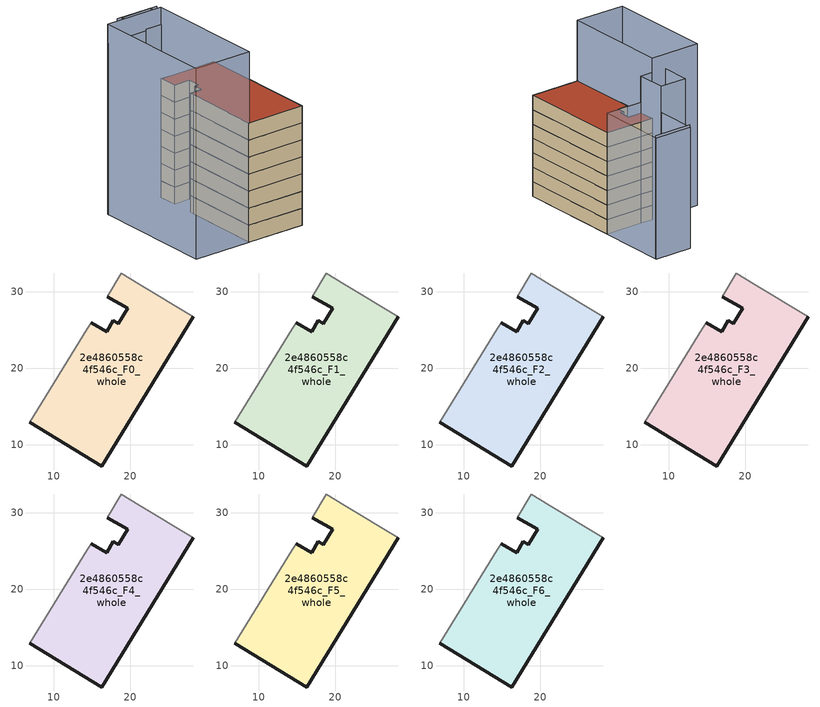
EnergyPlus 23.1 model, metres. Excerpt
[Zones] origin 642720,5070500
2e4860558c4f546c_F0_whole
 floor ground (EU_floor_Construction): 16.32,7.24 28.23,26.75 21.23,30.95 18.83,32.45 17.03,29.35 19.73,27.85 18.43,25.85 17.82,26.25 16.92,24.75 14.92,25.95 14.42,25.15 6.91,12.94 z0
 wall outside (EU_wall_Construction): 14.92,25.95 16.92,24.75 17.82,26.25 18.43,25.85 19.73,27.85 17.03,29.35 / 28.23,26.75 16.32,7.24 6.91,12.94 z0:3
 wall adiabatic (EU_wall_Construction): 6.91,12.94 14.42,25.15 14.92,25.95 / 17.03,29.35 18.83,32.45 21.23,30.95 28.23,26.75 z0:3
2e4860558c4f546c_F1_whole
 floor to 2e4860558c4f546c_F0_whole (EU_floor_Construction): 16.32,7.24 28.23,26.75 21.23,30.95 18.83,32.45 17.02,29.35 19.73,27.85 18.42,25.85 17.82,26.25 16.92,24.75 14.92,25.95 14.42,25.15 6.91,12.94 z3
 wall outside (EU_wall_Construction): 14.92,25.95 16.92,24.75 17.82,26.25 18.43,25.85 19.73,27.85 17.03,29.35 / 28.23,26.75 16.32,7.24 6.91,12.94 z3:6
 wall adiabatic (EU_wall_Construction): 6.91,12.94 14.42,25.15 14.92,25.95 / 17.03,29.35 18.83,32.45 21.23,30.95 28.23,26.75 z3:6
2e4860558c4f546c_F2_whole
 floor to 2e4860558c4f546c_F1_whole (EU_floor_Construction): 16.32,7.24 28.23,26.75 21.23,30.95 18.83,32.45 17.02,29.35 19.73,27.85 18.42,25.85 17.82,26.25 16.92,24.75 14.92,25.95 14.42,25.15 6.91,12.94 z6
 wall outside (EU_wall_Construction): 14.92,25.95 16.92,24.75 17.82,26.25 18.43,25.85 19.73,27.85 17.03,29.35 / 28.23,26.75 16.32,7.24 6.91,12.94 z6:9
 wall adiabatic (EU_wall_Construction): 6.91,12.94 14.42,25.15 14.92,25.95 / 17.03,29.35 18.83,32.45 21.23,30.95 28.23,26.75 z6:9
2e4860558c4f546c_F3_whole
 floor to 2e4860558c4f546c_F2_whole (EU_floor_Construction): 16.32,7.24 28.23,26.75 21.23,30.95 18.83,32.45 17.02,29.35 19.73,27.85 18.42,25.85 17.82,26.25 16.92,24.75 14.92,25.95 14.42,25.15 6.91,12.94 z9
 wall outside (EU_wall_Construction): 14.92,25.95 16.92,24.75 17.82,26.25 18.43,25.85 19.73,27.85 17.03,29.35 / 28.23,26.75 16.32,7.24 6.91,12.94 z9:12
 wall adiabatic (EU_wall_Construction): 6.91,12.94 14.42,25.15 14.92,25.95 / 17.03,29.35 18.83,32.45 21.23,30.95 28.23,26.75 z9:12
2e4860558c4f546c_F4_whole
 floor to 2e4860558c4f546c_F3_whole (EU_floor_Construction): 16.32,7.24 28.23,26.75 21.23,30.95 18.83,32.45 17.02,29.35 19.73,27.85 18.42,25.85 17.82,26.25 16.92,24.75 14.92,25.95 14.42,25.15 6.91,12.94 z12
 wall outside (EU_wall_Construction): 14.92,25.95 16.92,24.75 17.82,26.25 18.43,25.85 19.73,27.85 17.03,29.35 / 28.23,26.75 16.32,7.24 6.91,12.94 z12:15
 wall adiabatic (EU_wall_Construction): 6.91,12.94 14.42,25.15 14.92,25.95 / 17.03,29.35 18.83,32.45 21.23,30.95 28.23,26.75 z12:15
2e4860558c4f546c_F5_whole
 floor to 2e4860558c4f546c_F4_whole (EU_floor_Construction): 16.32,7.24 28.23,26.75 21.23,30.95 18.83,32.45 17.02,29.35 19.73,27.85 18.42,25.85 17.82,26.25 16.92,24.75 14.92,25.95 14.42,25.15 6.91,12.94 z15
 wall outside (EU_wall_Construction): 14.92,25.95 16.92,24.75 17.82,26.25 18.43,25.85 19.73,27.85 17.03,29.35 / 28.23,26.75 16.32,7.24 6.91,12.94 z15:18
 wall adiabatic (EU_wall_Construction): 6.91,12.94 14.42,25.15 14.92,25.95 / 17.03,29.35 18.83,32.45 21.23,30.95 28.23,26.75 z15:18
2e4860558c4f546c_F6_whole
 floor to 2e4860558c4f546c_F5_whole (EU_floor_Construction): 16.32,7.24 28.23,26.75 21.23,30.95 18.83,32.45 17.02,29.35 19.73,27.85 18.42,25.85 17.82,26.25 16.92,24.75 14.92,25.95 14.42,25.15 6.91,12.94 z18
 wall outside (EU_wall_Construction): 14.92,25.95 16.92,24.75 17.82,26.25 18.43,25.85 19.73,27.85 17.03,29.35 / 28.23,26.75 16.32,7.24 6.91,12.94 z18:21
 wall adiabatic (EU_wall_Construction): 6.91,12.94 14.42,25.15 14.92,25.95 / 17.03,29.35 18.83,32.45 21.23,30.95 28.23,26.75 z18:21
 roof outside (EU_roof_Construction): 28.23,26.75 16.32,7.24 6.91,12.94 14.42,25.15 14.92,25.95 16.92,24.75 17.82,26.25 18.43,25.85 19.73,27.85 17.03,29.35 18.83,32.45 21.23,30.95 z21
shading: -2.34,18.57 9.56,38.12 / 9.56,38.12 18.9,32.43 / 18.9,32.43 7,12.89 / 7,12.89 -2.34,18.57 z0:33.5; 24.37,36.21 21.22,30.93 / 21.22,30.93 16.16,33.95 / 16.16,33.95 19.31,39.23 / 19.31,39.23 24.37,36.21 z0:30.5; 36.04,39.45 28.19,26.67 / 28.19,26.67 21.16,30.99 / 21.16,30.99 29.01,43.77 / 29.01,43.77 36.04,39.45 z0:25.1; 16.25,33.99 9.52,38.06 z0:30.2; 36.04,39.42 29.04,43.66 z0:25.6
[Building]
EU S2 Campaign: North Axis=0; Terrain=City; Solar Distribution=FullExterior
[Site:Location]
Lyon-Bron: Latitude=45.75; Longitude=5; Time Zone=1; Elevation=198
[SizingPeriod:WeatherFileDays]
AnnualSizingPeriod: Begin Month=1; Begin Day of Month=1; End Month=12; End Day of Month=31; Day of Week for Start Day=Monday; Use Weather File Daylight Saving Period=No; Use Weather File Rain and Snow Indicators=No
[MATERIAL]
EU_InternalMass_Material: Roughness=MediumRough; Thickness=0.1; Conductivity=1; Density=1800; Specific Heat=900; Thermal Absorptance=0.9; Solar Absorptance=0.7; Visible Absorptance=0.7
[MATERIAL:NOMASS] Roughness=MediumRough; Thermal Absorptance=0.9; Solar Absorptance=0.7; Visible Absorptance=0.7
Name | Thermal Resistance
EU_wall_NoMass | 0.776494
EU_roof_NoMass | 0.486893
EU_floor_NoMass | 0.421597
[CONSTRUCTION]
EU_wall_Construction: EU_wall_NoMass
EU_roof_Construction: EU_roof_NoMass
EU_floor_Construction: EU_floor_NoMass
EU_InternalMass_Construction: EU_InternalMass_Material
[ZONE] Type=1; Multiplier=1; Ceiling Height=autocalculate; Volume=718.104; Floor Area=autocalculate; Part of Total Floor Area=Yes
2e4860558c4f546c_F0_whole; 2e4860558c4f546c_F1_whole; 2e4860558c4f546c_F2_whole; 2e4860558c4f546c_F3_whole; 2e4860558c4f546c_F4_whole; 2e4860558c4f546c_F5_whole; 2e4860558c4f546c_F6_whole
[INTERNALMASS] Construction=EU_InternalMass_Construction; Surface Area=239.365
Name | Zone or ZoneList
2e4860558c4f546c_F0_whole_EU_InternalMass | 2e4860558c4f546c_F0_whole
2e4860558c4f546c_F1_whole_EU_InternalMass | 2e4860558c4f546c_F1_whole
2e4860558c4f546c_F2_whole_EU_InternalMass | 2e4860558c4f546c_F2_whole
2e4860558c4f546c_F3_whole_EU_InternalMass | 2e4860558c4f546c_F3_whole
2e4860558c4f546c_F4_whole_EU_InternalMass | 2e4860558c4f546c_F4_whole
2e4860558c4f546c_F5_whole_EU_InternalMass | 2e4860558c4f546c_F5_whole
2e4860558c4f546c_F6_whole_EU_InternalMass | 2e4860558c4f546c_F6_whole
[OTHEREQUIPMENT] Fuel Type=Electricity; Design Level Calculation Method=Watts/Area; Power per Zone Floor Area=1; Fraction Latent=0; Fraction Radiant=0; Fraction Lost=0; Carbon Dioxide Generation Rate=0; EndUse Subcategory=EU_Step8_InternalGains
Name | Zone or ZoneList or Space or SpaceList | Schedule
EU_Step8_InternalGain_2e4860558c4f546c_F0_whole_f000 | 2e4860558c4f546c_F0_whole | EU_Step8_GainSchedule_2e4860558c4f546c_F0_whole_f000
EU_Step8_InternalGain_2e4860558c4f546c_F1_whole_f000 | 2e4860558c4f546c_F1_whole | EU_Step8_GainSchedule_2e4860558c4f546c_F1_whole_f000
EU_Step8_InternalGain_2e4860558c4f546c_F2_whole_f000 | 2e4860558c4f546c_F2_whole | EU_Step8_GainSchedule_2e4860558c4f546c_F2_whole_f000
EU_Step8_InternalGain_2e4860558c4f546c_F3_whole_f000 | 2e4860558c4f546c_F3_whole | EU_Step8_GainSchedule_2e4860558c4f546c_F3_whole_f000
EU_Step8_InternalGain_2e4860558c4f546c_F4_whole_f000 | 2e4860558c4f546c_F4_whole | EU_Step8_GainSchedule_2e4860558c4f546c_F4_whole_f000
EU_Step8_InternalGain_2e4860558c4f546c_F5_whole_f000 | 2e4860558c4f546c_F5_whole | EU_Step8_GainSchedule_2e4860558c4f546c_F5_whole_f000
EU_Step8_InternalGain_2e4860558c4f546c_F6_whole_f000 | 2e4860558c4f546c_F6_whole | EU_Step8_GainSchedule_2e4860558c4f546c_F6_whole_f000
[ZONEVENTILATION:DESIGNFLOWRATE] Schedule=EU_AlwaysOn; Design Flow Rate Calculation Method=AirChanges/Hour; Air Changes per Hour=0.693814; Ventilation Type=Natural; Fan Pressure Rise=0; Fan Total Efficiency=1; Constant Term Coefficient=1; Temperature Term Coefficient=0; Velocity Term Coefficient=0; Velocity Squared Term Coefficient=0; Minimum Indoor Temperature=-100; Maximum Indoor Temperature=100; Delta Temperature=-100; Minimum Outdoor Temperature=-100; Maximum Outdoor Temperature=100; Maximum Wind Speed=40
Name | Zone or ZoneList or Space or SpaceList
EU_ConstantAir_2e4860558c4f546c_F0_whole | 2e4860558c4f546c_F0_whole
EU_ConstantAir_2e4860558c4f546c_F1_whole | 2e4860558c4f546c_F1_whole
EU_ConstantAir_2e4860558c4f546c_F2_whole | 2e4860558c4f546c_F2_whole
EU_ConstantAir_2e4860558c4f546c_F3_whole | 2e4860558c4f546c_F3_whole
EU_ConstantAir_2e4860558c4f546c_F4_whole | 2e4860558c4f546c_F4_whole
EU_ConstantAir_2e4860558c4f546c_F5_whole | 2e4860558c4f546c_F5_whole
EU_ConstantAir_2e4860558c4f546c_F6_whole | 2e4860558c4f546c_F6_whole
[HVACTEMPLATE:THERMOSTAT] Constant Heating Setpoint=20; Constant Cooling Setpoint=50
EU_HeatOnly_2e4860558c4f546c_F0_whole; EU_HeatOnly_2e4860558c4f546c_F1_whole; EU_HeatOnly_2e4860558c4f546c_F2_whole; EU_HeatOnly_2e4860558c4f546c_F3_whole; EU_HeatOnly_2e4860558c4f546c_F4_whole; EU_HeatOnly_2e4860558c4f546c_F5_whole; EU_HeatOnly_2e4860558c4f546c_F6_whole
[HVACTEMPLATE:ZONE:IDEALLOADSAIRSYSTEM] System Availability Schedule=EU_AlwaysOn; Maximum Heating Supply Air Temperature=50; Minimum Cooling Supply Air Temperature=13; Maximum Heating Supply Air Humidity Ratio=0.0156; Minimum Cooling Supply Air Humidity Ratio=0.0077; Heating Limit=NoLimit; Cooling Limit=NoLimit; Heating Availability Schedule=EU_AlwaysOn; Cooling Availability Schedule=EU_CoolingOff; Dehumidification Control Type=ConstantSensibleHeatRatio; Cooling Sensible Heat Ratio=0.7; Dehumidification Setpoint=60; Humidification Control Type=None; Humidification Setpoint=30; Outdoor Air Method=None; Outdoor Air Flow Rate per Person=0.00944; Outdoor Air Flow Rate per Zone Floor Area=0; Outdoor Air Flow Rate per Zone=0; Demand Controlled Ventilation Type=None; Outdoor Air Economizer Type=NoEconomizer; Heat Recovery Type=None; Sensible Heat Recovery Effectiveness=0.7; Latent Heat Recovery Effectiveness=0.65
Name | Template Thermostat
2e4860558c4f546c_F0_whole | EU_HeatOnly_2e4860558c4f546c_F0_whole
2e4860558c4f546c_F1_whole | EU_HeatOnly_2e4860558c4f546c_F1_whole
2e4860558c4f546c_F2_whole | EU_HeatOnly_2e4860558c4f546c_F2_whole
2e4860558c4f546c_F3_whole | EU_HeatOnly_2e4860558c4f546c_F3_whole
2e4860558c4f546c_F4_whole | EU_HeatOnly_2e4860558c4f546c_F4_whole
2e4860558c4f546c_F5_whole | EU_HeatOnly_2e4860558c4f546c_F5_whole
2e4860558c4f546c_F6_whole | EU_HeatOnly_2e4860558c4f546c_F6_whole
[SIZING:ZONE] Zone Cooling Design Supply Air Temperature Input Method=SupplyAirTemperature; Zone Cooling Design Supply Air Temperature=13; Zone Heating Design Supply Air Temperature Input Method=SupplyAirTemperature; Zone Heating Design Supply Air Temperature=50; Zone Cooling Design Supply Air Humidity Ratio=0.008; Zone Heating Design Supply Air Humidity Ratio=0.008; Cooling Design Air Flow Method=DesignDay; Cooling Design Air Flow Rate=0; Cooling Minimum Air Flow per Zone Floor Area=0.000762; Cooling Minimum Air Flow=0; Cooling Minimum Air Flow Fraction=0.2; Heating Design Air Flow Method=DesignDay; Heating Design Air Flow Rate=0; Heating Maximum Air Flow per Zone Floor Area=0.002032; Heating Maximum Air Flow=0.141576; Heating Maximum Air Flow Fraction=0.3; Account for Dedicated Outdoor Air System=No; Dedicated Outdoor Air System Control Strategy=NeutralSupplyAir; Dedicated Outdoor Air Low Setpoint Temperature for Design=autosize; Dedicated Outdoor Air High Setpoint Temperature for Design=autosize; Zone Load Sizing Method=Sensible Load Only No Latent Load; Zone Latent Cooling Design Supply Air Humidity Ratio Input Method=HumidityRatioDifference; Zone Cooling Design Supply Air Humidity Ratio Difference=0.005; Zone Latent Heating Design Supply Air Humidity Ratio Input Method=HumidityRatioDifference; Zone Humidification Design Supply Air Humidity Ratio Difference=0.005
2e4860558c4f546c_F0_whole; 2e4860558c4f546c_F1_whole; 2e4860558c4f546c_F2_whole; 2e4860558c4f546c_F3_whole; 2e4860558c4f546c_F4_whole; 2e4860558c4f546c_F5_whole; 2e4860558c4f546c_F6_whole
[SCHEDULE:CONSTANT]
Name | Hourly Value
EU_AlwaysOn | 1
EU_CoolingOff | 0
[SCHEDULE:FILE] Column Number=1; Rows to Skip at Top=0; Number of Hours of Data=8760; Column Separator=Comma; Interpolate to Timestep=No; Minutes per Item=60; Adjust Schedule for Daylight Savings=Yes
Name | File
EU_Step8_GainSchedule_2e4860558c4f546c_F0_whole_f000 | ../../schedules/2e4860558c4f546c/2e4860558c4f546c_F0_whole_f000_gain.csv
EU_Step8_GainSchedule_2e4860558c4f546c_F1_whole_f000 | ../../schedules/2e4860558c4f546c/2e4860558c4f546c_F1_whole_f000_gain.csv
EU_Step8_GainSchedule_2e4860558c4f546c_F2_whole_f000 | ../../schedules/2e4860558c4f546c/2e4860558c4f546c_F2_whole_f000_gain.csv
EU_Step8_GainSchedule_2e4860558c4f546c_F3_whole_f000 | ../../schedules/2e4860558c4f546c/2e4860558c4f546c_F3_whole_f000_gain.csv
EU_Step8_GainSchedule_2e4860558c4f546c_F4_whole_f000 | ../../schedules/2e4860558c4f546c/2e4860558c4f546c_F4_whole_f000_gain.csv
EU_Step8_GainSchedule_2e4860558c4f546c_F5_whole_f000 | ../../schedules/2e4860558c4f546c/2e4860558c4f546c_F5_whole_f000_gain.csv
EU_Step8_GainSchedule_2e4860558c4f546c_F6_whole_f000 | ../../schedules/2e4860558c4f546c/2e4860558c4f546c_F6_whole_f000_gain.csv
